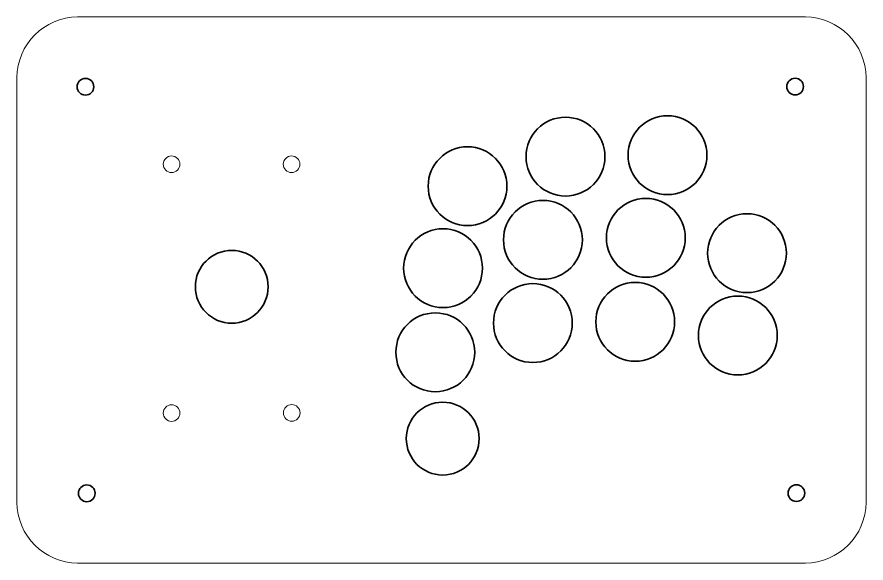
# Model space of a CAD drawing. Header units: millimetres. Extents: x 198 to 2216, y -826 to 151.
# Drawn here: x 253.7 to 533.7, y -657.2 to -477.2 of the extents above; entities that cross this region are included whole.
import ezdxf

# ---------------------------------------------------------------- set-up
doc = ezdxf.new("R2010")
doc.units = ezdxf.units.MM
doc.header["$MEASUREMENT"] = 0
doc.layers.add('Layer 1', color=7, linetype='Continuous')

msp = doc.modelspace()

# ---------------------------------------------------------------- linework, layer by layer
at = {"layer": 'Layer 1', "color": 250, "lineweight": 35}
for centre, major_axis in [((276.3234, -500.1841), (0, 2.75)), ((510.3729, -500.1441), (0, 2.75)), ((434.6245, -523.2166), (0, 13)), ((468.2667, -522.7314), (0, 13)), ((402.3402, -532.9693), (0, 13)), ((461.1397, -549.9747), (0, 13)), ((427.1999, -550.6574), (0, 13)), ((494.4943, -555.0462), (0, 13)), ((394.2454, -559.9817), (0, 13)), ((324.567, -566.1241), (0, 12)), ((423.884, -578.0702), (0, 13)), ((457.6287, -577.6801), (0, 13)), ((491.4709, -582.1664), (0, 13)), ((391.6997, -587.7255), (0, 13)), ((394.1379, -616.1675), (0, 12)), ((276.7628, -634.2091), (0, 2.75)), ((510.7729, -634.1436), (0, 2.75))]:
    msp.add_ellipse(centre, major_axis=major_axis, ratio=1, dxfattribs=at)
at = {"layer": 'Layer 1', "color": 250, "lineweight": 18}
for centre in [(304.745, -525.7372), (344.32, -525.7372), (304.745, -607.7373), (344.3575, -607.6997)]:
    msp.add_ellipse(centre, major_axis=(0, 2.75), ratio=1, dxfattribs=at)
msp.add_open_spline([(273.7429, -477.1806), (273.7429, -477.1806), (513.7428, -477.1806), (513.7428, -477.1806), (524.7428, -477.1806), (533.7428, -486.1806), (533.7428, -497.1805), (533.7428, -497.1805), (533.7428, -637.1807), (533.7428, -637.1807), (533.7428, -648.1806), (524.7428, -657.1806), (513.7428, -657.1806), (513.7428, -657.1806), (273.7429, -657.1806), (273.7429, -657.1806), (262.7428, -657.1806), (253.7428, -648.1806), (253.7428, -637.1807), (253.7428, -637.1807), (253.7428, -497.1805), (253.7428, -497.1805), (253.7428, -486.1806), (262.7428, -477.1806), (273.7429, -477.1806)], degree=3, knots=[0, 0, 0, 0, 0.125, 0.125, 0.125, 0.25, 0.25, 0.25, 0.375, 0.375, 0.375, 0.5, 0.5, 0.5, 0.625, 0.625, 0.625, 0.75, 0.75, 0.75, 0.875, 0.875, 0.875, 1, 1, 1, 1], dxfattribs=at)

doc.saveas('drawing.dxf')
